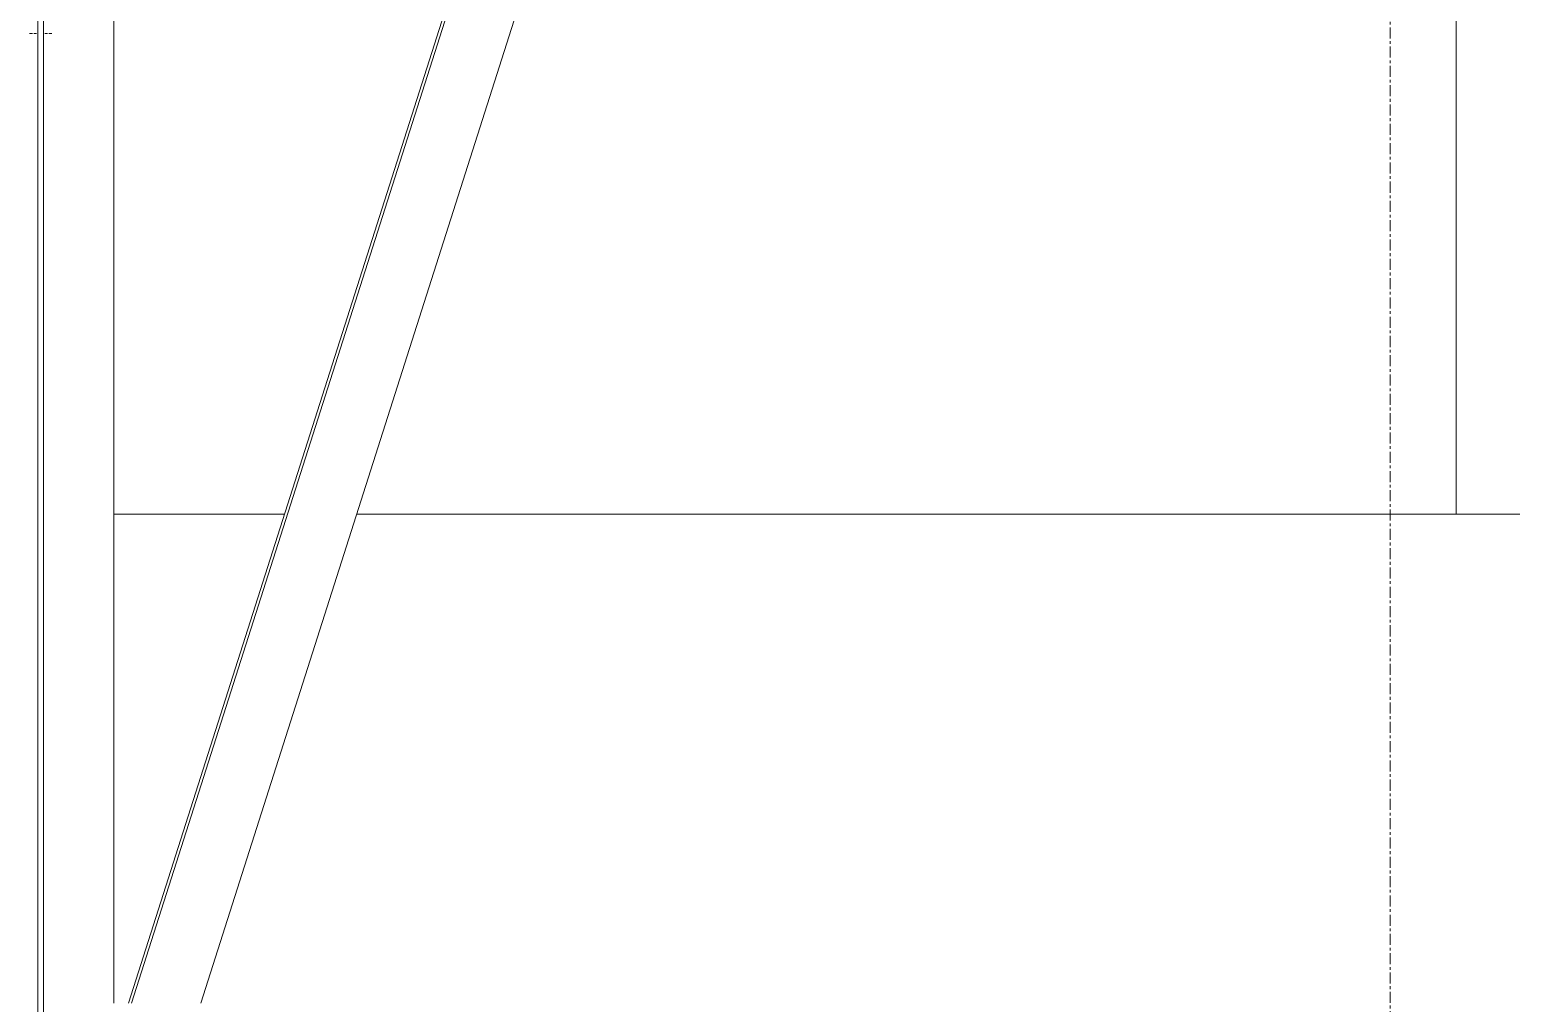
# Model space of a CAD drawing. Header units: inches. Extents: x 21408 to 98131, y -290 to 853.
# Drawn here: x 25621.7 to 25688.9, y 164.3 to 208.5 of the extents above; entities that cross this region are included whole.
import ezdxf

# ---------------------------------------------------------------- set-up
doc = ezdxf.new("R2010")
doc.units = ezdxf.units.IN
doc.header["$MEASUREMENT"] = 0
doc.linetypes.add('Grid Line 1_2_', pattern=[0.875, 0.5, -0.125, 0.125, -0.125])
for name, color, linetype, lineweight in [('M-HVAC-DUCT', 70, 'Continuous', 9), ('Q-SPCQ', 91, 'Continuous', 9), ('S-BEAM', 12, 'Continuous', 9), ('S-GRID', 1, 'Continuous', 9)]:
    doc.layers.add(name, color=color, linetype=linetype, lineweight=lineweight)

# ---------------------------------------------------------------- blocks, each defined once
blk = doc.blocks.new('Basketball_Backstop-Performance_Sports_Systems-3103-Ceiling_Hung - 27_-0_ to 27_-11 7_8_-706978-Building Section - East_West looking North')
at = {"layer": 'Q-SPCQ'}
for p, q in [((25663.487, 281.375), (25626.156, 164.32)), ((25663.62, 281.375), (25626.29, 164.32)), ((25666.612, 280.918), (25629.428, 164.32)), ((25625.486, 164.32), (25625.486, 224.839)), ((25622.044, 208.887), (25622.044, 145.456)), ((25622.294, 145.456), (25622.294, 208.887)), ((25621.669, 208.308), (25621.794, 208.308)), ((25621.856, 208.308), (25621.981, 208.308)), ((25622.356, 208.308), (25622.481, 208.308)), ((25622.544, 208.308), (25622.669, 208.308))]:
    blk.add_line(p, q, dxfattribs=at)
blk = doc.blocks.new('columns and girder2 - one-1334686-Building Section - East_West looking North')
at = {"layer": 'S-BEAM'}
blk.add_line((25686.39, 186.5), (25686.39, 330.476), dxfattribs=at)

msp = doc.modelspace()

# ---------------------------------------------------------------- linework, layer by layer
at = {"layer": 'M-HVAC-DUCT'}
for p, q in [((25633.23, 186.5), (25625.486, 186.5)), ((25926.544, 186.5), (25636.501, 186.5))]:
    msp.add_line(p, q, dxfattribs=at)
at = {"layer": 'S-GRID', "linetype": 'Grid Line 1_2_'}
msp.add_line((25683.39, -273.161), (25683.39, 671.892), dxfattribs=at)

# ---------------------------------------------------------------- block references
at = {"layer": 'Q-SPCQ'}
msp.add_blockref('Basketball_Backstop-Performance_Sports_Systems-3103-Ceiling_Hung - 27_-0_ to 27_-11 7_8_-706978-Building Section - East_West looking North', (0, 0), dxfattribs=at)
at = {"layer": 'S-BEAM'}
msp.add_blockref('columns and girder2 - one-1334686-Building Section - East_West looking North', (0, 0), dxfattribs=at)

doc.saveas('drawing.dxf')
